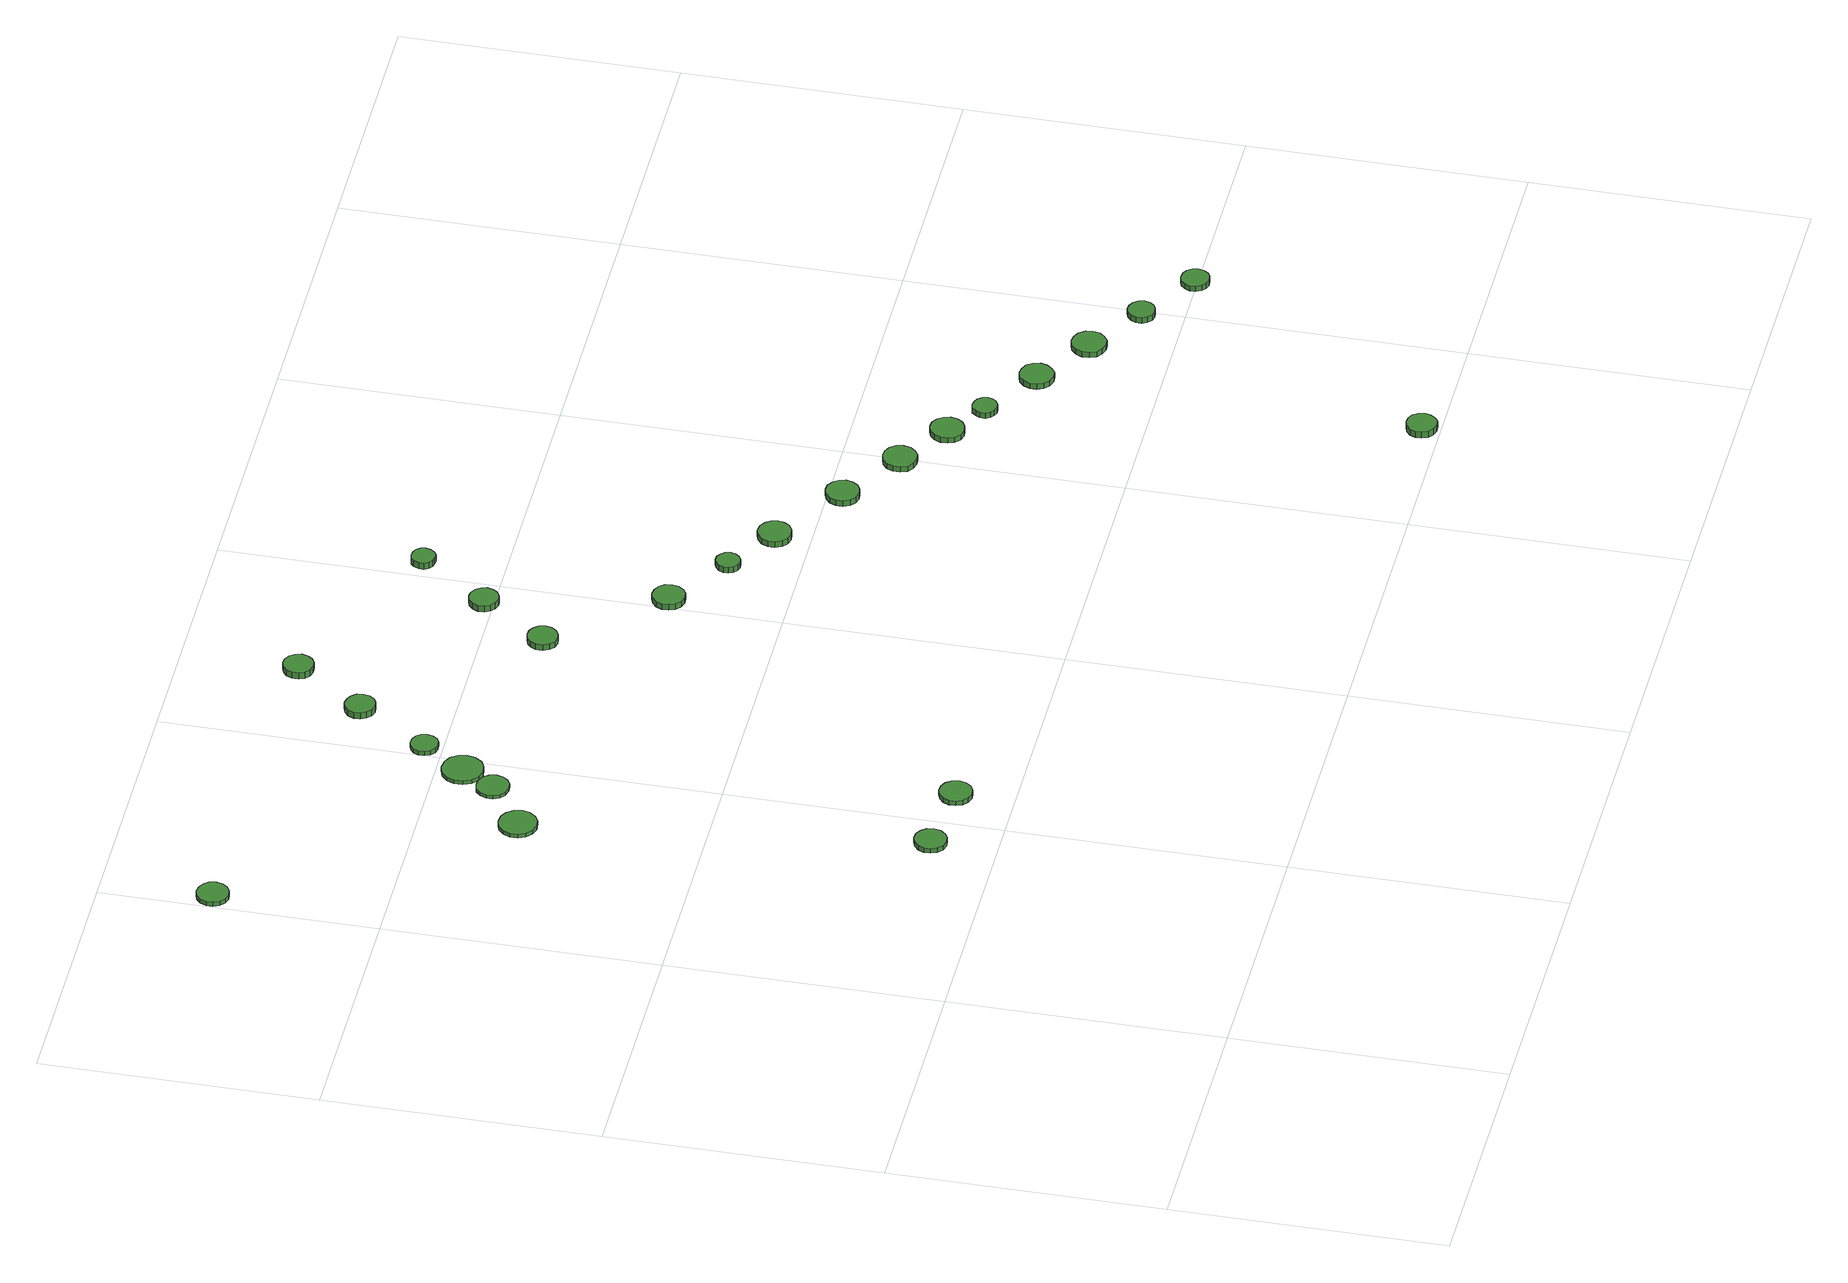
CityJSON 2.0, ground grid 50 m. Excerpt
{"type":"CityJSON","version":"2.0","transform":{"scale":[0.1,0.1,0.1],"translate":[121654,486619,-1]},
"CityObjects":{
"tree1":{"type":"SolitaryVegetationObject","attributes":{"function":"something"},"geometry":[{"type":"MultiSurface","lod":"1","boundaries":[[[0,1,2,3,4,5,6,7,8,9,10,11,12,13,14]],[[15,16,17,18,19,20,21,22,23,24,25,26,27,28,29]],[[0,29,28,1]],[[1,28,27,2]],[[2,27,26,3]],[[3,26,25,4]],[[4,25,24,5]],[[5,24,23,6]],[[6,23,22,7]],[[7,22,21,8]],[[8,21,20,9]],[[9,20,19,10]],[[10,19,18,11]],[[11,18,17,12]],[[12,17,16,13]],[[13,16,15,14]],[[14,15,29,0]]]}]},
"tree2":{"type":"SolitaryVegetationObject","attributes":{"function":"something"},"geometry":[{"type":"MultiSurface","lod":"1","boundaries":[[[30,31,32,33,34,35,36,37,38,39,40,41,42,43,44]],[[45,46,47,48,49,50,51,52,53,54,55,56,57,58,59]],[[30,59,58,31]],[[31,58,57,32]],[[32,57,56,33]],[[33,56,55,34]],[[34,55,54,35]],[[35,54,53,36]],[[36,53,52,37]],[[37,52,51,38]],[[38,51,50,39]],[[39,50,49,40]],[[40,49,48,41]],[[41,48,47,42]],[[42,47,46,43]],[[43,46,45,44]],[[44,45,59,30]]]}]},
"tree3":{"type":"SolitaryVegetationObject","attributes":{"function":"something"},"geometry":[{"type":"MultiSurface","lod":"1","boundaries":[[[60,61,62,63,64,65,66,67,68,69,70,71,72,73,74]],[[75,76,77,78,79,80,81,82,83,84,85,86,87,88,89]],[[60,89,88,61]],[[61,88,87,62]],[[62,87,86,63]],[[63,86,85,64]],[[64,85,84,65]],[[65,84,83,66]],[[66,83,82,67]],[[67,82,81,68]],[[68,81,80,69]],[[69,80,79,70]],[[70,79,78,71]],[[71,78,77,72]],[[72,77,76,73]],[[73,76,75,74]],[[74,75,89,60]]]}]},
"tree4":{"type":"SolitaryVegetationObject","attributes":{"function":"something"},"geometry":[{"type":"MultiSurface","lod":"1","boundaries":[[[90,91,92,93,94,95,96,97,98,99,100,101,102,103,104]],[[105,106,107,108,109,110,111,112,113,114,115,116,117,118,119]],[[90,119,118,91]],[[91,118,117,92]],[[92,117,116,93]],[[93,116,115,94]],[[94,115,114,95]],[[95,114,113,96]],[[96,113,112,97]],[[97,112,111,98]],[[98,111,110,99]],[[99,110,109,100]],[[100,109,108,101]],[[101,108,107,102]],[[102,107,106,103]],[[103,106,105,104]],[[104,105,119,90]]]}]},
"tree5":{"type":"SolitaryVegetationObject","attributes":{"function":"something"},"geometry":[{"type":"MultiSurface","lod":"1","boundaries":[[[120,121,122,123,124,125,126,127,128,129,130,131,132,133,134]],[[135,136,137,138,139,140,141,142,143,144,145,146,147,148,149]],[[120,149,148,121]],[[121,148,147,122]],[[122,147,146,123]],[[123,146,145,124]],[[124,145,144,125]],[[125,144,143,126]],[[126,143,142,127]],[[127,142,141,128]],[[128,141,140,129]],[[129,140,139,130]],[[130,139,138,131]],[[131,138,137,132]],[[132,137,136,133]],[[133,136,135,134]],[[134,135,149,120]]]}]},
"tree6":{"type":"SolitaryVegetationObject","attributes":{"function":"something"},"geometry":[{"type":"MultiSurface","lod":"1","boundaries":[[[150,151,152,153,154,155,156,157,158,159,160,161,162,163,164]],[[165,166,167,168,169,170,171,172,173,174,175,176,177,178,179]],[[150,179,178,151]],[[151,178,177,152]],[[152,177,176,153]],[[153,176,175,154]],[[154,175,174,155]],[[155,174,173,156]],[[156,173,172,157]],[[157,172,171,158]],[[158,171,170,159]],[[159,170,169,160]],[[160,169,168,161]],[[161,168,167,162]],[[162,167,166,163]],[[163,166,165,164]],[[164,165,179,150]]]}]},
"tree7":{"type":"SolitaryVegetationObject","attributes":{"function":"something"},"geometry":[{"type":"MultiSurface","lod":"1","boundaries":[[[180,181,182,183,184,185,186,187,188,189,190,191,192,193,194]],[[195,196,197,198,199,200,201,202,203,204,205,206,207,208,209]],[[180,209,208,181]],[[181,208,207,182]],[[182,207,206,183]],[[183,206,205,184]],[[184,205,204,185]],[[185,204,203,186]],[[186,203,202,187]],[[187,202,201,188]],[[188,201,200,189]],[[189,200,199,190]],[[190,199,198,191]],[[191,198,197,192]],[[192,197,196,193]],[[193,196,195,194]],[[194,195,209,180]]]}]},
"tree8":{"type":"SolitaryVegetationObject","attributes":{"function":"something"},"geometry":[{"type":"MultiSurface","lod":"1","boundaries":[[[210,211,212,213,214,215,216,217,218,219,220,221,222,223,224]],[[225,226,227,228,229,230,231,232,233,234,235,236,237,238,239]],[[210,239,238,211]],[[211,238,237,212]],[[212,237,236,213]],[[213,236,235,214]],[[214,235,234,215]],[[215,234,233,216]],[[216,233,232,217]],[[217,232,231,218]],[[218,231,230,219]],[[219,230,229,220]],[[220,229,228,221]],[[221,228,227,222]],[[222,227,226,223]],[[223,226,225,224]],[[224,225,239,210]]]}]},
"tree9":{"type":"SolitaryVegetationObject","attributes":{"function":"something"},"geometry":[{"type":"MultiSurface","lod":"1","boundaries":[[[240,241,242,243,244,245,246,247,248,249,250,251,252,253,254]],[[255,256,257,258,259,260,261,262,263,264,265,266,267,268,269]],[[240,269,268,241]],[[241,268,267,242]],[[242,267,266,243]],[[243,266,265,244]],[[244,265,264,245]],[[245,264,263,246]],[[246,263,262,247]],[[247,262,261,248]],[[248,261,260,249]],[[249,260,259,250]],[[250,259,258,251]],[[251,258,257,252]],[[252,257,256,253]],[[253,256,255,254]],[[254,255,269,240]]]}]},
"tree10":{"type":"SolitaryVegetationObject","attributes":{"function":"something"},"geometry":[{"type":"MultiSurface","lod":"1","boundaries":[[[270,271,272,273,274,275,276,277,278,279,280,281,282,283,284]],[[285,286,287,288,289,290,291,292,293,294,295,296,297,298,299]],[[270,299,298,271]],[[271,298,297,272]],[[272,297,296,273]],[[273,296,295,274]],[[274,295,294,275]],[[275,294,293,276]],[[276,293,292,277]],[[277,292,291,278]],[[278,291,290,279]],[[279,290,289,280]],[[280,289,288,281]],[[281,288,287,282]],[[282,287,286,283]],[[283,286,285,284]],[[284,285,299,270]]]}]},
"tree11":{"type":"SolitaryVegetationObject","attributes":{"function":"something"},"geometry":[{"type":"MultiSurface","lod":"1","boundaries":[[[300,301,302,303,304,305,306,307,308,309,310,311,312,313,314]],[[315,316,317,318,319,320,321,322,323,324,325,326,327,328,329]],[[300,329,328,301]],[[301,328,327,302]],[[302,327,326,303]],[[303,326,325,304]],[[304,325,324,305]],[[305,324,323,306]],[[306,323,322,307]],[[307,322,321,308]],[[308,321,320,309]],[[309,320,319,310]],[[310,319,318,311]],[[311,318,317,312]],[[312,317,316,313]],[[313,316,315,314]],[[314,315,329,300]]]}]},
"tree12":{"type":"SolitaryVegetationObject","attributes":{"function":"something"},"geometry":[{"type":"MultiSurface","lod":"1","boundaries":[[[330,331,332,333,334,335,336,337,338,339,340,341,342,343,344]],[[345,346,347,348,349,350,351,352,353,354,355,356,357,358,359]],[[330,359,358,331]],[[331,358,357,332]],[[332,357,356,333]],[[333,356,355,334]],[[334,355,354,335]],[[335,354,353,336]],[[336,353,352,337]],[[337,352,351,338]],[[338,351,350,339]],[[339,350,349,340]],[[340,349,348,341]],[[341,348,347,342]],[[342,347,346,343]],[[343,346,345,344]],[[344,345,359,330]]]}]},
"tree13":{"type":"SolitaryVegetationObject","attributes":{"function":"something"},"geometry":[{"type":"MultiSurface","lod":"1","boundaries":[[[360,361,362,363,364,365,366,367,368,369,370,371,372,373,374]],[[375,376,377,378,379,380,381,382,383,384,385,386,387,388,389]],[[360,389,388,361]],[[361,388,387,362]],[[362,387,386,363]],[[363,386,385,364]],[[364,385,384,365]],[[365,384,383,366]],[[366,383,382,367]],[[367,382,381,368]],[[368,381,380,369]],[[369,380,379,370]],[[370,379,378,371]],[[371,378,377,372]],[[372,377,376,373]],[[373,376,375,374]],[[374,375,389,360]]]}]},
"tree14":{"type":"SolitaryVegetationObject","attributes":{"function":"something"},"geometry":[{"type":"MultiSurface","lod":"1","boundaries":[[[390,391,392,393,394,395,396,397,398,399,400,401,402,403,404]],[[405,406,407,408,409,410,411,412,413,414,415,416,417,418,419]],[[390,419,418,391]],[[391,418,417,392]],[[392,417,416,393]],[[393,416,415,394]],[[394,415,414,395]],[[395,414,413,396]],[[396,413,412,397]],[[397,412,411,398]],[[398,411,410,399]],[[399,410,409,400]],[[400,409,408,401]],[[401,408,407,402]],[[402,407,406,403]],[[403,406,405,404]],[[404,405,419,390]]]}]},
"tree15":{"type":"SolitaryVegetationObject","attributes":{"function":"something"},"geometry":[{"type":"MultiSurface","lod":"1","boundaries":[[[420,421,422,423,424,425,426,427,428,429,430,431,432,433,434]],[[435,436,437,438,439,440,441,442,443,444,445,446,447,448,449]],[[420,449,448,421]],[[421,448,447,422]],[[422,447,446,423]],[[423,446,445,424]],[[424,445,444,425]],[[425,444,443,426]],[[426,443,442,427]],[[427,442,441,428]],[[428,441,440,429]],[[429,440,439,430]],[[430,439,438,431]],[[431,438,437,432]],[[432,437,436,433]],[[433,436,435,434]],[[434,435,449,420]]]}]},
"tree16":{"type":"SolitaryVegetationObject","attributes":{"function":"something"},"geometry":[{"type":"MultiSurface","lod":"1","boundaries":[[[450,451,452,453,454,455,456,457,458,459,460,461,462,463,464]],[[465,466,467,468,469,470,471,472,473,474,475,476,477,478,479]],[[450,479,478,451]],[[451,478,477,452]],[[452,477,476,453]],[[453,476,475,454]],[[454,475,474,455]],[[455,474,473,456]],[[456,473,472,457]],[[457,472,471,458]],[[458,471,470,459]],[[459,470,469,460]],[[460,469,468,461]],[[461,468,467,462]],[[462,467,466,463]],[[463,466,465,464]],[[464,465,479,450]]]}]},
"tree17":{"type":"SolitaryVegetationObject","attributes":{"function":"something"},"geometry":[{"type":"MultiSurface","lod":"1","boundaries":[[[480,481,482,483,484,485,486,487,488,489,490,491,492,493,494]],[[495,496,497,498,499,500,501,502,503,504,505,506,507,508,509]],[[480,509,508,481]],[[481,508,507,482]],[[482,507,506,483]],[[483,506,505,484]],[[484,505,504,485]],[[485,504,503,486]],[[486,503,502,487]],[[487,502,501,488]],[[488,501,500,489]],[[489,500,499,490]],[[490,499,498,491]],[[491,498,497,492]],[[492,497,496,493]],[[493,496,495,494]],[[494,495,509,480]]]}]},
"tree18":{"type":"SolitaryVegetationObject","attributes":{"function":"something"},"geometry":[{"type":"MultiSurface","lod":"1","boundaries":[[[510,511,512,513,514,515,516,517,518,519,520,521,522,523,524]],[[525,526,527,528,529,530,531,532,533,534,535,536,537,538,539]],[[510,539,538,511]],[[511,538,537,512]],[[512,537,536,513]],[[513,536,535,514]],[[514,535,534,515]],[[515,534,533,516]],[[516,533,532,517]],[[517,532,531,518]],[[518,531,530,519]],[[519,530,529,520]],[[520,529,528,521]],[[521,528,527,522]],[[522,527,526,523]],[[523,526,525,524]],[[524,525,539,510]]]}]},
"tree19":{"type":"SolitaryVegetationObject","attributes":{"function":"something"},"geometry":[{"type":"MultiSurface","lod":"1","boundaries":[[[540,541,542,543,544,545,546,547,548,549,550,551,552,553,554]],[[555,556,557,558,559,560,561,562,563,564,565,566,567,568,569]],[[540,569,568,541]],[[541,568,567,542]],[[542,567,566,543]],[[543,566,565,544]],[[544,565,564,545]],[[545,564,563,546]],[[546,563,562,547]],[[547,562,561,548]],[[548,561,560,549]],[[549,560,559,550]],[[550,559,558,551]],[[551,558,557,552]],[[552,557,556,553]],[[553,556,555,554]],[[554,555,569,540]]]}]},
"tree20":{"type":"SolitaryVegetationObject","attributes":{"function":"something"},"geometry":[{"type":"MultiSurface","lod":"1","boundaries":[[[570,571,572,573,574,575,576,577,578,579,580,581,582,583,584]],[[585,586,587,588,589,590,591,592,593,594,595,596,597,598,599]],[[570,599,598,571]],[[571,598,597,572]],[[572,597,596,573]],[[573,596,595,574]],[[574,595,594,575]],[[575,594,593,576]],[[576,593,592,577]],[[577,592,591,578]],[[578,591,590,579]],[[579,590,589,580]],[[580,589,588,581]],[[581,588,587,582]],[[582,587,586,583]],[[583,586,585,584]],[[584,585,599,570]]]}]},
"tree21":{"type":"SolitaryVegetationObject","attributes":{"function":"something"},"geometry":[{"type":"MultiSurface","lod":"1","boundaries":[[[600,601,602,603,604,605,606,607,608,609,610,611,612,613,614]],[[615,616,617,618,619,620,621,622,623,624,625,626,627,628,629]],[[600,629,628,601]],[[601,628,627,602]],[[602,627,626,603]],[[603,626,625,604]],[[604,625,624,605]],[[605,624,623,606]],[[606,623,622,607]],[[607,622,621,608]],[[608,621,620,609]],[[609,620,619,610]],[[610,619,618,611]],[[611,618,617,612]],[[612,617,616,613]],[[613,616,615,614]],[[614,615,629,600]]]}]},
"tree22":{"type":"SolitaryVegetationObject","attributes":{"function":"something"},"geometry":[{"type":"MultiSurface","lod":"1","boundaries":[[[630,631,632,633,634,635,636,637,638,639,640,641,642,643,644]],[[645,646,647,648,649,650,651,652,653,654,655,656,657,658,659]],[[630,659,658,631]],[[631,658,657,632]],[[632,657,656,633]],[[633,656,655,634]],[[634,655,654,635]],[[635,654,653,636]],[[636,653,652,637]],[[637,652,651,638]],[[638,651,650,639]],[[639,650,649,640]],[[640,649,648,641]],[[641,648,647,642]],[[642,647,646,643]],[[643,646,645,644]],[[644,645,659,630]]]}]},
"tree23":{"type":"SolitaryVegetationObject","attributes":{"function":"something"},"geometry":[{"type":"MultiSurface","lod":"1","boundaries":[[[660,661,662,663,664,665,666,667,668,669,670,671,672,673,674]],[[675,676,677,678,679,680,681,682,683,684,685,686,687,688,689]],[[660,689,688,661]],[[661,688,687,662]],[[662,687,686,663]],[[663,686,685,664]],[[664,685,684,665]],[[665,684,683,666]],[[666,683,682,667]],[[667,682,681,668]],[[668,681,680,669]],[[669,680,679,670]],[[670,679,678,671]],[[671,678,677,672]],[[672,677,676,673]],[[673,676,675,674]],[[674,675,689,660]]]}]},
"tree24":{"type":"SolitaryVegetationObject","attributes":{"function":"something"},"geometry":[{"type":"MultiSurface","lod":"1","boundaries":[[[690,691,692,693,694,695,696,697,698,699,700,701,702,703,704]],[[705,706,707,708,709,710,711,712,713,714,715,716,717,718,719]],[[690,719,718,691]],[[691,718,717,692]],[[692,717,716,693]],[[693,716,715,694]],[[694,715,714,695]],[[695,714,713,696]],[[696,713,712,697]],[[697,712,711,698]],[[698,711,710,699]],[[699,710,709,700]],[[700,709,708,701]],[[701,708,707,702]],[[702,707,706,703]],[[703,706,705,704]],[[704,705,719,690]]]}]}
},
"vertices":[
[60,1802,17],[58,1814,17],[51,1823,17],[40,1829,17],[28,1831,17],[17,1827,17],[8,1819,17],[3,1808,17],[3,1796,17],[8,1785,17],[17,1777,17],[28,1773,17],[40,1775,17],[51,1781,17],[58,1790,17],[58,1790,8],[51,1781,8],[40,1775,8],[28,1773,8],[17,1777,8],[8,1785,8],[3,1796,8],[3,1808,8],[8,1819,8],[17,1827,8],[28,1831,8],[40,1829,8],[51,1823,8],[58,1814,8],[60,1802,8],
[468,619,17],[466,631,17],[458,641,17],[448,647,17],[436,648,17],[424,644,17],[415,636,17],[410,625,17],[410,613,17],[415,602,17],[424,593,17],[436,590,17],[448,591,17],[458,597,17],[466,607,17],[466,607,8],[458,597,8],[448,591,8],[436,590,8],[424,593,8],[415,602,8],[410,613,8],[410,625,8],[415,636,8],[424,644,8],[436,648,8],[448,647,8],[458,641,8],[466,631,8],[468,619,8],
[371,1327,17],[368,1341,17],[359,1353,17],[347,1360,17],[332,1361,17],[319,1357,17],[308,1347,17],[302,1334,17],[302,1320,17],[308,1307,17],[319,1297,17],[332,1293,17],[347,1294,17],[359,1301,17],[368,1313,17],[368,1313,9],[359,1301,9],[347,1294,9],[332,1293,9],[319,1297,9],[308,1307,9],[302,1320,9],[302,1334,9],[308,1347,9],[319,1357,9],[332,1361,9],[347,1360,9],[359,1353,9],[368,1341,9],[371,1327,9],
[611,604,17],[608,617,17],[601,627,17],[590,633,17],[578,634,17],[566,630,17],[557,622,17],[552,611,17],[552,598,17],[557,587,17],[566,579,17],[578,575,17],[590,576,17],[601,582,17],[608,592,17],[608,592,8],[601,582,8],[590,576,8],[578,575,8],[566,579,8],[557,587,8],[552,598,8],[552,611,8],[557,622,8],[566,630,8],[578,634,8],[590,633,8],[601,627,8],[608,617,8],[611,604,8],
[463,1392,15],[460,1404,15],[453,1414,15],[442,1420,15],[430,1421,15],[418,1418,15],[409,1409,15],[404,1398,15],[404,1386,15],[409,1375,15],[418,1367,15],[430,1363,15],[442,1364,15],[453,1370,15],[460,1380,15],[460,1380,8],[453,1370,8],[442,1364,8],[430,1363,8],[418,1367,8],[409,1375,8],[404,1386,8],[404,1398,8],[409,1409,8],[418,1418,8],[430,1421,8],[442,1420,8],[453,1414,8],[460,1404,8],[463,1392,8],
[506,1453,16],[503,1468,16],[494,1481,16],[480,1488,16],[465,1490,16],[450,1485,16],[439,1475,16],[433,1461,16],[433,1445,16],[439,1431,16],[450,1421,16],[465,1416,16],[480,1418,16],[494,1425,16],[503,1438,16],[503,1438,8],[494,1425,8],[480,1418,8],[465,1416,8],[450,1421,8],[439,1431,8],[433,1445,8],[433,1461,8],[439,1475,8],[450,1485,8],[465,1490,8],[480,1488,8],[494,1481,8],[503,1468,8],[506,1453,8],
[549,1533,17],[547,1543,17],[541,1551,17],[532,1556,17],[521,1557,17],[512,1554,17],[504,1547,17],[500,1538,17],[500,1528,17],[504,1518,17],[512,1511,17],[521,1508,17],[532,1509,17],[541,1514,17],[547,1523,17],[547,1523,8],[541,1514,8],[532,1509,8],[521,1508,8],[512,1511,8],[504,1518,8],[500,1528,8],[500,1538,8],[504,1547,8],[512,1554,8],[521,1557,8],[532,1556,8],[541,1551,8],[547,1543,8],[549,1533,8],
[633,1664,21],[631,1675,21],[624,1684,21],[614,1689,21],[603,1691,21],[592,1687,21],[584,1680,21],[579,1669,21],[579,1658,21],[584,1648,21],[592,1640,21],[603,1636,21],[614,1638,21],[624,1643,21],[631,1652,21],[631,1652,8],[624,1643,8],[614,1638,8],[603,1636,8],[592,1640,8],[584,1648,8],[579,1658,8],[579,1669,8],[584,1680,8],[592,1687,8],[603,1691,8],[614,1689,8],[624,1684,8],[631,1675,8],[633,1664,8],
[714,1790,28],[711,1801,28],[705,1810,28],[695,1816,28],[684,1817,28],[673,1813,28],[664,1806,28],[660,1796,28],[660,1784,28],[664,1774,28],[673,1766,28],[684,1763,28],[695,1764,28],[705,1770,28],[711,1779,28],[711,1779,15],[705,1770,15],[695,1764,15],[684,1763,15],[673,1766,15],[664,1774,15],[660,1784,15],[660,1796,15],[664,1806,15],[673,1813,15],[684,1817,15],[695,1816,15],[705,1810,15],[711,1801,15],[714,1790,15],
[892,1396,19],[890,1407,19],[883,1416,19],[873,1422,19],[862,1423,19],[851,1419,19],[843,1412,19],[838,1402,19],[838,1390,19],[843,1380,19],[851,1372,19],[862,1369,19],[873,1370,19],[883,1376,19],[890,1385,19],[890,1385,7],[883,1376,7],[873,1370,7],[862,1369,7],[851,1372,7],[843,1380,7],[838,1390,7],[838,1402,7],[843,1412,7],[851,1419,7],[862,1423,7],[873,1422,7],[883,1416,7],[890,1407,7],[892,1396,7],
[1053,1207,19],[1051,1219,19],[1044,1228,19],[1033,1234,19],[1021,1236,19],[1010,1232,19],[1001,1224,19],[996,1213,19],[996,1201,19],[1001,1190,19],[1010,1182,19],[1021,1178,19],[1033,1179,19],[1044,1185,19],[1051,1195,19],[1051,1195,7],[1044,1185,7],[1033,1179,7],[1021,1178,7],[1010,1182,7],[1001,1190,7],[996,1201,7],[996,1213,7],[1001,1224,7],[1010,1232,7],[1021,1236,7],[1033,1234,7],[1044,1228,7],[1051,1219,7],[1053,1207,7],
[977,1518,20],[974,1528,20],[968,1537,20],[958,1543,20],[948,1544,20],[937,1541,20],[929,1533,20],[924,1523,20],[924,1512,20],[929,1502,20],[937,1495,20],[948,1491,20],[958,1493,20],[968,1498,20],[974,1507,20],[974,1507,7],[968,1498,7],[958,1493,7],[948,1491,7],[937,1495,7],[929,1502,7],[924,1512,7],[924,1523,7],[929,1533,7],[937,1541,7],[948,1544,7],[958,1543,7],[968,1537,7],[974,1528,7],[977,1518,7],
[1164,1127,19],[1162,1136,19],[1157,1143,19],[1149,1148,19],[1140,1149,19],[1132,1146,19],[1125,1140,19],[1121,1131,19],[1121,1122,19],[1125,1114,19],[1132,1108,19],[1140,1105,19],[1149,1106,19],[1157,1111,19],[1162,1118,19],[1162,1118,7],[1157,1111,7],[1149,1106,7],[1140,1105,7],[1132,1108,7],[1125,1114,7],[1121,1122,7],[1121,1131,7],[1125,1140,7],[1132,1146,7],[1140,1149,7],[1149,1148,7],[1157,1143,7],[1162,1136,7],[1164,1127,7],
[1060,1644,24],[1058,1653,24],[1053,1660,24],[1045,1664,24],[1036,1665,24],[1028,1663,24],[1021,1657,24],[1017,1648,24],[1017,1639,24],[1021,1631,24],[1028,1625,24],[1036,1623,24],[1045,1623,24],[1053,1628,24],[1058,1635,24],[1058,1635,11],[1053,1628,11],[1045,1623,11],[1036,1623,11],[1028,1625,11],[1021,1631,11],[1017,1639,11],[1017,1648,11],[1021,1657,11],[1028,1663,11],[1036,1665,11],[1045,1664,11],[1053,1660,11],[1058,1653,11],[1060,1644,11],
[1270,1065,19],[1267,1077,19],[1260,1087,19],[1249,1094,19],[1236,1095,19],[1224,1091,19],[1215,1083,19],[1210,1071,19],[1210,1059,19],[1215,1047,19],[1224,1039,19],[1236,1035,19],[1249,1037,19],[1260,1043,19],[1267,1053,19],[1267,1053,7],[1260,1043,7],[1249,1037,7],[1236,1035,7],[1224,1039,7],[1215,1047,7],[1210,1059,7],[1210,1071,7],[1215,1083,7],[1224,1091,7],[1236,1095,7],[1249,1094,7],[1260,1087,7],[1267,1077,7],[1270,1065,7],
[1407,974,20],[1404,986,20],[1397,996,20],[1386,1003,20],[1374,1004,20],[1362,1000,20],[1353,992,20],[1348,980,20],[1348,968,20],[1353,956,20],[1362,948,20],[1374,944,20],[1386,946,20],[1397,952,20],[1404,962,20],[1404,962,8],[1397,952,8],[1386,946,8],[1374,944,8],[1362,948,8],[1353,956,8],[1348,968,8],[1348,980,8],[1353,992,8],[1362,1000,8],[1374,1004,8],[1386,1003,8],[1397,996,8],[1404,986,8],[1407,974,8],
[1525,898,19],[1523,910,19],[1515,921,19],[1504,927,19],[1491,928,19],[1479,924,19],[1469,916,19],[1464,904,19],[1464,891,19],[1469,879,19],[1479,871,19],[1491,867,19],[1504,868,19],[1515,875,19],[1523,885,19],[1523,885,8],[1515,875,8],[1504,868,8],[1491,867,8],[1479,871,8],[1469,879,8],[1464,891,8],[1464,904,8],[1469,916,8],[1479,924,8],[1491,928,8],[1504,927,8],[1515,921,8],[1523,910,8],[1525,898,8],
[1792,32,28],[1789,43,28],[1783,53,28],[1773,58,28],[1762,59,28],[1751,56,28],[1742,48,28],[1738,38,28],[1738,27,28],[1742,16,28],[1751,9,28],[1762,5,28],[1773,6,28],[1783,12,28],[1789,21,28],[1789,21,15],[1783,12,15],[1773,6,15],[1762,5,15],[1751,9,15],[1742,16,15],[1738,27,15],[1738,38,15],[1742,48,15],[1751,56,15],[1762,59,15],[1773,58,15],[1783,53,15],[1789,43,15],[1792,32,15],
[1622,835,19],[1619,847,19],[1612,857,19],[1601,864,19],[1588,865,19],[1576,861,19],[1567,853,19],[1562,841,19],[1562,828,19],[1567,817,19],[1576,808,19],[1588,804,19],[1601,806,19],[1612,812,19],[1619,822,19],[1619,822,8],[1612,812,8],[1601,806,8],[1588,804,8],[1576,808,8],[1567,817,8],[1562,828,8],[1562,841,8],[1567,853,8],[1576,861,8],[1588,865,8],[1601,864,8],[1612,857,8],[1619,847,8],[1622,835,8],
[1690,784,19],[1688,793,19],[1682,801,19],[1674,805,19],[1665,806,19],[1656,804,19],[1649,797,19],[1645,789,19],[1645,779,19],[1649,771,19],[1656,765,19],[1665,762,19],[1674,763,19],[1682,767,19],[1688,775,19],[1688,775,8],[1682,767,8],[1674,763,8],[1665,762,8],[1656,765,8],[1649,771,8],[1645,779,8],[1645,789,8],[1649,797,8],[1656,804,8],[1665,806,8],[1674,805,8],[1682,801,8],[1688,793,8],[1690,784,8],
[1805,715,19],[1802,728,19],[1795,738,19],[1784,744,19],[1771,746,19],[1759,742,19],[1750,733,19],[1745,722,19],[1745,709,19],[1750,698,19],[1759,689,19],[1771,685,19],[1784,686,19],[1795,693,19],[1802,703,19],[1802,703,8],[1795,693,8],[1784,686,8],[1771,685,8],[1759,689,8],[1750,698,8],[1745,709,8],[1745,722,8],[1750,733,8],[1759,742,8],[1771,746,8],[1784,744,8],[1795,738,8],[1802,728,8],[1805,715,8],
[1913,646,19],[1911,658,19],[1903,669,19],[1892,675,19],[1879,677,19],[1867,673,19],[1857,664,19],[1852,652,19],[1852,639,19],[1857,627,19],[1867,619,19],[1879,615,19],[1892,616,19],[1903,623,19],[1911,633,19],[1911,633,8],[1903,623,8],[1892,616,8],[1879,615,8],[1867,619,8],[1857,627,8],[1852,639,8],[1852,652,8],[1857,664,8],[1867,673,8],[1879,677,8],[1892,675,8],[1903,669,8],[1911,658,8],[1913,646,8],
[2015,576,20],[2013,586,20],[2007,594,20],[1998,599,20],[1988,601,20],[1979,597,20],[1971,590,20],[1967,581,20],[1967,571,20],[1971,562,20],[1979,555,20],[1988,552,20],[1998,553,20],[2007,558,20],[2013,566,20],[2013,566,8],[2007,558,8],[1998,553,8],[1988,552,8],[1979,555,8],[1971,562,8],[1967,571,8],[1967,581,8],[1971,590,8],[1979,597,8],[1988,601,8],[1998,599,8],[2007,594,8],[2013,586,8],[2015,576,8],
[2125,504,19],[2123,514,19],[2117,523,19],[2108,528,19],[2097,529,19],[2087,526,19],[2080,519,19],[2075,509,19],[2075,499,19],[2080,489,19],[2087,482,19],[2097,479,19],[2108,480,19],[2117,485,19],[2123,494,19],[2123,494,8],[2117,485,8],[2108,480,8],[2097,479,8],[2087,482,8],[2080,489,8],[2075,499,8],[2075,509,8],[2080,519,8],[2087,526,8],[2097,529,8],[2108,528,8],[2117,523,8],[2123,514,8],[2125,504,8]
]}
